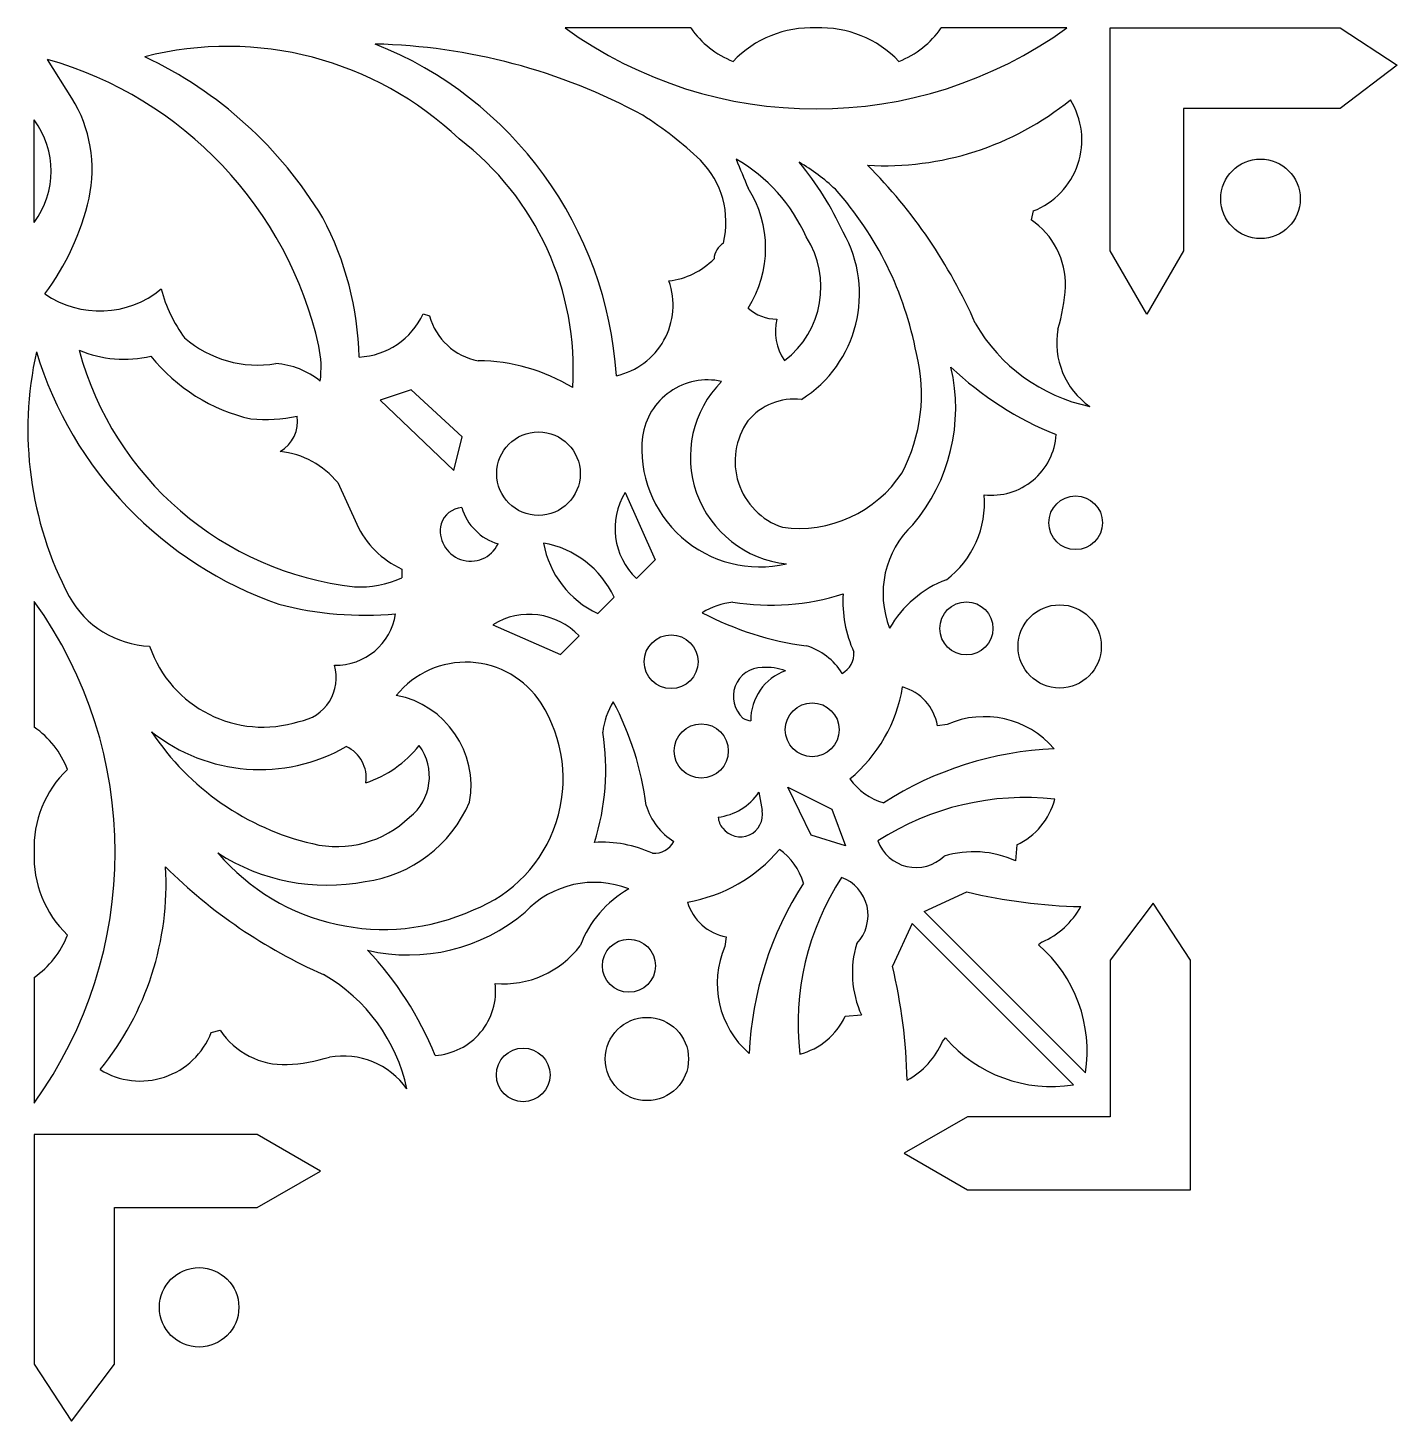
# Model space of a CAD drawing. Extents: x 0 to 86.1, y 0 to 87.7.
import ezdxf

# ---------------------------------------------------------------- set-up
doc = ezdxf.new("R2010")
doc.units = 0
doc.layers.add('WHITE', color=7, linetype='CONTINUOUS')

msp = doc.modelspace()

# ---------------------------------------------------------------- linework, layer by layer
at = {"layer": 'WHITE', "linetype": 'CONTINUOUS'}
for p, q in [((41.694214, 87.653839), (33.791937, 87.653838)), ((65.351535, 87.653838), (57.449258, 87.653838)), ((68.081891, 73.631646), (68.081891, 87.653839)), ((68.081891, 87.653839), (82.544755, 87.653839)), ((82.544755, 87.653839), (86.123288, 85.303358)), ((2.772247, 83.24118), (1.236677, 85.675824)), ((86.123288, 85.303358), (82.544755, 82.591142)), ((82.544755, 82.591142), (72.686204, 82.591142)), ((72.686204, 82.591142), (72.686204, 73.631646)), ((0.394097, 75.42008), (0.394097, 81.868509)), ((63.231881, 76.138839), (63.100749, 75.578754)), ((70.384047, 69.648843), (68.081891, 73.631646)), ((72.686204, 73.631646), (70.384047, 69.648843)), ((24.85631, 69.673179), (25.26808, 69.549067)), ((24.105199, 64.883948), (22.166699, 64.236545)), ((27.319982, 61.936732), (24.105199, 64.883948)), ((22.166699, 64.236545), (26.781623, 59.817498)), ((26.781623, 59.817498), (27.319982, 61.936732)), ((19.491576, 59.050925), (20.691749, 56.434423)), ((37.574991, 58.432264), (39.4501, 54.182978)), ((23.512562, 53.61283), (23.512561, 53.068509)), ((39.4501, 54.182978), (38.283691, 53.016569)), ((35.844615, 50.811584), (36.87256, 51.839294)), ((0.400077, 51.575233), (0.398268, 43.672955)), ((29.251484, 50.110662), (33.50034, 48.23458)), ((33.50034, 48.23458), (34.667016, 49.400722)), ((57.818424, 43.835673), (57.206852, 43.755636)), ((45.977816, 39.568575), (46.186911, 38.416553)), ((49.267834, 36.872383), (47.802893, 39.894332)), ((47.802893, 39.894332), (50.576609, 38.505565)), ((50.576609, 38.505565), (51.418094, 36.187083)), ((51.418094, 36.187083), (49.267834, 36.872383)), ((62.203681, 36.266007), (62.125613, 35.246453)), ((56.376344, 32.056272), (59.062735, 33.303498)), ((70.783362, 32.587829), (68.070327, 29.009917)), ((73.133023, 29.008758), (70.783362, 32.587829)), ((66.518703, 21.909267), (56.376344, 32.056272)), ((55.62317, 31.30327), (54.375329, 28.617165)), ((65.767852, 21.158588), (55.62317, 31.30327)), ((43.923615, 30.475441), (43.843438, 29.863887)), ((63.785105, 30.143153), (63.570521, 29.965456)), ((68.070327, 29.009917), (68.06807, 19.151366)), ((73.129712, 14.545894), (73.133023, 29.008758)), ((0.394661, 27.917912), (0.392851, 20.015636)), ((51.412101, 25.476897), (52.431673, 25.554732)), ((11.539034, 24.457827), (12.09915, 24.588831)), ((57.534592, 23.89407), (57.712338, 24.108615)), ((59.108574, 19.153417), (55.125244, 16.852173)), ((68.06807, 19.151366), (59.108574, 19.153417)), ((0.394215, 18.041936), (0.390903, 3.579071)), ((14.416407, 18.038725), (0.394215, 18.041936)), ((18.398682, 15.735656), (14.416407, 18.038725)), ((55.125244, 16.852173), (59.107519, 14.549104)), ((14.415353, 13.434412), (18.398682, 15.735656)), ((59.107519, 14.549104), (73.129712, 14.545894)), ((5.453599, 3.577912), (5.455856, 13.436463)), ((5.455856, 13.436463), (14.415353, 13.434412)), ((0.390903, 3.579071), (2.740565, 0)), ((2.740565, 0), (5.453599, 3.577912))]:
    msp.add_line(p, q, dxfattribs=at)
for centre, radius in [((77.530069, 76.904851), 2.5), ((32.114905, 59.612909), 2.626432), ((65.902875, 56.522781), 1.688134), ((59.029261, 49.874753), 1.670929), ((64.898698, 48.741638), 2.61875), ((40.458149, 47.778215), 1.692979), ((49.331621, 43.500422), 1.695755), ((42.352722, 42.166285), 1.704531), ((37.804082, 28.654433), 1.670929), ((38.935853, 22.784737), 2.61875), ((31.15448, 21.782342), 1.688134), ((10.769978, 7.160272), 2.5)]:
    msp.add_circle(centre, radius, dxfattribs=at)
for centre, radius, start, end in [((49.270191, 80.884141), 6.77641, 87.449546, 136.433917), ((49.87328, 80.884141), 6.77641, 43.566083, 92.550458), ((49.571736, 109.555215), 26.993932, 234.227496, 305.772504), ((46.481432, 90.990377), 5.835233, 214.875265, 248.682757), ((52.66204, 90.990377), 5.835233, 291.317238, 325.124729), ((12.557831, 65.365371), 21.130018, 46.431366, 104.266647), ((20.986063, 49.525425), 37.127358, 61.542814, 88.683597), ((12.97308, 64.244234), 24.089598, 3.645061, 68.405224), ((-5.439474, 62.270714), 24.338656, 12.732061, 74.079556), ((-3.793283, 62.277414), 26.068342, 31.038588, 64.691662), ((-4.530559, 78.751152), 8.572709, 347.784624, 31.584697), ((53.888358, 97.540516), 18.55345, 266.678626, 309.043714), ((61.499129, 80.608306), 4.793596, 291.190635, 31.748959), ((-3.933942, 78.644294), 5.396988, 323.31538, 36.684629), ((25.49222, 61.579231), 24.447809, 46.577191, 57.362894), ((16.115009, 66.193552), 18.189286, 356.320608, 52.764835), ((38.354087, 75.424011), 5.55414, 346.371357, 44.771705), ((87.803215, 96.274814), 46.426229, 201.305727, 203.74916), ((39.188998, 70.152851), 10.694062, 24.029373, 59.913587), ((42.143161, 68.282753), 12.643304, 46.838222, 59.745728), ((33.697231, 66.84881), 19.291662, 24.339525, 39.824836), ((29.593615, 55.904915), 32.762562, 23.704412, 44.868293), ((39.358325, 73.80309), 7.046274, 327.598359, 32.38801), ((34.726029, 63.163989), 21.535578, 10.728961, 41.753428), ((-11.90693, 80.575756), 16.169667, 323.3457, 346.996018), ((1.201798, 66.499516), 19.63914, 1.313448, 27.997076), ((60.370499, 71.519646), 4.891893, 358.204258, 56.074315), ((44.46922, 70.909917), 7.838296, 302.26199, 29.75273), ((44.369877, 73.070483), 1.213924, 120.605398, 177.322139), ((44.073081, 71.356454), 5.811615, 307.229339, 32.833697), ((39.736466, 76.513502), 4.813421, 276.906777, 315.290458), ((4.518422, 75.941456), 6.092005, 235.469708, 309.375057), ((17.093743, 73.516732), 9.005171, 194.69554, 216.572122), ((36.040053, 70.209351), 4.539314, 282.388906, 19.639402), ((53.7079, 72.042464), 11.571859, 343.243318, 356.650452), ((20.615472, 71.604292), 4.659819, 272.709816, 335.517323), ((29.017023, 70.530186), 3.875199, 194.665707, 259.734329), ((47.095073, 71.995749), 2.658903, 227.757805, 270.194539), ((50.311847, 68.584537), 3.294788, 166.800778, 214.272849), ((69.02117, 74.476827), 10.866301, 209.803006, 258.129991), ((69.621262, 67.84942), 4.90823, 169.946899, 234.715087), ((14.469428, 73.515559), 7.071691, 229.338821, 279.188513), ((11.795645, 66.268273), 6.647058, 352.790248, 11.863321), ((22.517888, 62.379439), 22.517888, 167.463848, 207.773356), ((23.811382, 74.370874), 24.334505, 196.973118, 250.731736), ((22.847479, 72.690969), 20.333391, 195.135581, 263.479304), ((6.068049, 74.203046), 7.39212, 247.334062, 283.079195), ((16.507283, 73.998953), 11.215958, 218.592516, 257.246101), ((28.238613, 55.127418), 11.589936, 58.659514, 89.565948), ((45.685097, 64.595401), 10.520719, 332.10178, 14.182651), ((15.245395, 61.548087), 4.99902, 51.018181, 85.947723), ((47.039099, 63.733804), 11.318507, 319.610291, 13.195129), ((72.49309, 81.521112), 20.964266, 226.486949, 248.113573), ((42.756505, 61.367364), 4.142104, 77.759836, 171.795348), ((48.421593, 60.654575), 6.751237, 135.157157, 264.065822), ((48.222607, 60.491417), 3.814695, 83.518251, 140.255174), ((14.873469, 73.273745), 10.248691, 265.285969, 281.607961), ((14.787494, 62.889895), 2.175647, 299.990852, 9.118035), ((48.863396, 60.389144), 4.385301, 144.584773, 251.27359), ((46.040206, 61.171415), 7.425242, 173.91529, 283.103676), ((60.614543, 62.327159), 4.072004, 263.337153, 356.348943), ((15.286775, 55.594073), 5.443361, 39.424312, 83.796165), ((48.489768, 63.932937), 7.766125, 262.34677, 326.73155), ((41.244799, 56.158279), 4.317233, 148.2157, 226.695069), ((54.143613, 57.746254), 6.022405, 307.020247, 5.109976), ((27.410654, 55.986082), 1.495472, 94.593892, 161.862381), ((30.570042, 58.465929), 3.425112, 196.786255, 253.05359), ((25.905534, 58.825953), 5.736111, 204.640622, 245.343533), ((27.849376, 56.015807), 1.910265, 166.812147, 334.371213), ((59.74649, 52.061771), 5.959619, 133.291822, 201.430858), ((31.376948, 49.278533), 6.062941, 24.983856, 79.93245), ((38.406634, 56.306609), 6.062941, 190.054431, 245.003025), ((20.834514, 58.89233), 6.410057, 267.352056, 294.69504), ((60.194798, 46.487411), 6.891231, 110.604352, 150.467127), ((7.946427, 54.877269), 6.131152, 209.194289, 267.292631), ((46.727662, 66.241669), 14.905223, 260.786115, 287.769654), ((58.845111, 51.563034), 7.584002, 176.337019, 204.729365), ((-21.504912, 35.800449), 26.993932, 324.214377, 35.759385), ((21.196853, 72.127076), 21.423398, 255.35724, 275.177927), ((51.429781, 67.846027), 19.222454, 242.04524, 262.574021), ((44.903508, 46.775402), 4.786522, 96.748562, 121.272381), ((19.349195, 51.383172), 3.827171, 269.051123, 351.100497), ((31.524629, 46.440334), 4.317233, 43.291812, 121.771181), ((14.77993, 51.201403), 7.532166, 198.969502, 287.578116), ((47.845896, 45.007099), 3.934444, 31.210441, 73.772709), ((50.522966, 48.30646), 1.436097, 298.622438, 3.350772), ((16.603708, 46.777301), 2.793008, 279.292086, 16.200002), ((27.546794, 42.126499), 5.626011, 32.776896, 141.089177), ((46.198798, 45.592384), 1.827204, 90.15931, 227.852288), ((46.391497, 43.450579), 3.973926, 71.34988, 92.852743), ((48.777771, 44.100456), 3.309049, 109.699894, 180.652014), ((22.095063, 39.982451), 5.778486, 349.640485, 79.288683), ((45.522247, 47.79328), 9.632489, 309.934654, 350.438371), ((54.170876, 43.232039), 3.080796, 9.785216, 73.98339), ((24.824894, 40.410136), 8.843782, 291.285845, 32.57955), ((40.906667, 42.779476), 4.786522, 148.7145, 173.238319), ((19.834549, 36.258028), 19.222454, 7.41286, 27.941641), ((45.613239, 45.264), 1.209835, 238.030134, 263.149727), ((60.146259, 38.519386), 5.803596, 40.769785, 113.647099), ((-2.939366, 38.886502), 5.835232, 21.304124, 55.111611), ((14.592067, 51.929023), 10.93277, 231.499893, 299.764446), ((21.672257, 52.537251), 16.637477, 213.423432, 256.888309), ((21.439983, 40.959779), 14.905223, 342.217227, 9.200766), ((19.137619, 40.482633), 2.145549, 351.486181, 65.731122), ((19.03784, 46.909723), 7.101219, 288.231643, 321.683426), ((21.997365, 40.562671), 3.25623, 308.135548, 36.66156), ((65.519207, 20.685817), 21.645531, 92.588737, 122.688716), ((7.166231, 36.095428), 6.77641, 133.552957, 182.537335), ((54.942473, 42.725961), 3.981749, 215.613898, 253.761118), ((42.991744, 41.564819), 3.591882, 276.856449, 326.236543), ((20.081505, 42.243296), 8.375355, 277.819465, 336.795887), ((42.674296, 39.836683), 3.934444, 196.214172, 238.77644), ((62.705595, 22.24487), 16.989658, 83.63068, 122.939366), ((60.378011, 40.214012), 4.349692, 294.81717, 345.56424), ((19.436558, 42.722964), 6.572064, 256.461483, 314.076006), ((44.555073, 38.05545), 1.135944, 182.867411, 221.320644), ((44.807927, 38.166263), 1.401514, 217.895633, 10.287356), ((36.115843, 28.83897), 7.584002, 65.257516, 93.649862), ((39.374323, 37.160369), 1.436097, 266.636109, 331.364443), ((39.888647, 42.16097), 9.632489, 279.54851, 320.052232), ((44.953809, 32.739585), 3.981749, 16.225755, 54.372983), ((55.861619, 37.384031), 2.551, 200.195095, 313.734207), ((7.166093, 35.49234), 6.77641, 177.436432, 226.420798), ((22.363334, 44.59894), 13.662313, 220.379267, 294.529361), ((18.835135, 46.398442), 12.679123, 237.140874, 280.846119), ((59.490882, 29.514576), 6.308424, 65.313512, 107.202555), ((-9.860502, 33.80625), 18.55345, 320.943167, 3.308255), ((31.78066, 58.091459), 32.762562, 225.118588, 246.282469), ((65.433123, 24.971773), 16.989658, 147.047515, 186.356201), ((50.295529, 31.819215), 2.551, 316.252674, 69.791786), ((35.6169, 27.937705), 5.959619, 68.556024, 136.695059), ((41.191157, 27.488121), 6.891231, 119.519754, 159.382529), ((66.991531, 22.157804), 21.645532, 147.298165, 177.398145), ((44.447908, 33.511297), 3.080795, 196.003492, 260.201665), ((66.889035, 65.657086), 33.286718, 256.401433, 268.865259), ((23.947777, 40.647768), 11.318507, 256.791752, 310.37659), ((61.725744, 34.851724), 5.139224, 293.622858, 331.21286), ((-2.940781, 32.705894), 5.835232, 304.862152, 338.669643), ((29.9337, 33.541884), 6.022405, 264.876905, 322.966634), ((49.159192, 27.534835), 5.803596, 156.339783, 229.217096), ((58.164152, 28.188151), 6.308424, 162.784326, 204.673369), ((57.794235, 23.284068), 8.832125, 351.044973, 49.155476), ((6.154641, 15.197851), 20.964266, 21.873308, 43.499932), ((13.199721, 18.668158), 10.866301, 11.85689, 60.183875), ((22.019949, 20.798274), 33.286719, 1.121621, 13.585446), ((25.351314, 27.072002), 4.072004, 273.637938, 6.649728), ((47.464514, 27.303471), 4.349692, 284.422641, 335.169711), ((16.158883, 27.318151), 4.891893, 213.912566, 271.782623), ((7.069964, 26.191602), 4.793596, 238.237922, 338.796246), ((52.826493, 25.95451), 5.139223, 298.77402, 336.364023), ((64.395049, 29.883371), 8.832125, 220.831402, 278.941909), ((15.63759, 33.98087), 11.571859, 273.336429, 286.743563), ((19.82699, 18.066548), 4.90823, 35.271794, 100.039982)]:
    msp.add_arc(centre, radius, start, end, dxfattribs=at)

doc.saveas('drawing.dxf')
